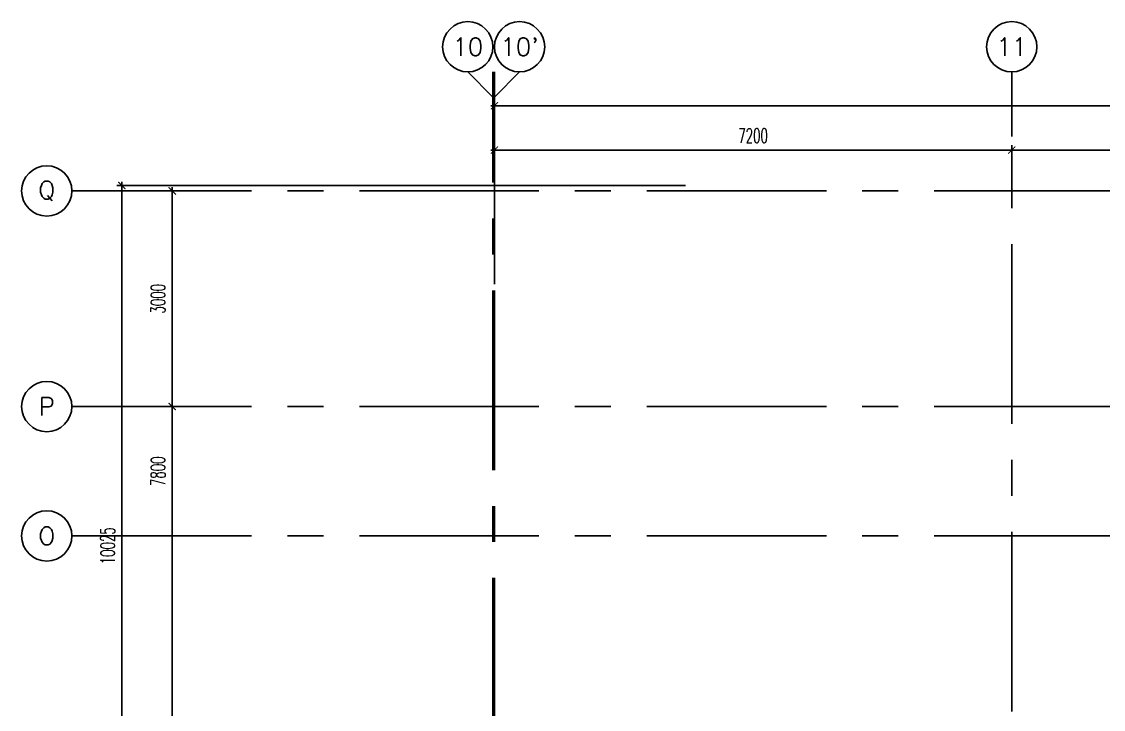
# Model space of a CAD drawing. Extents: x 417866.9 to 417960.2, y 43448 to 43538.2.
# Drawn here: x 417866.92 to 417881.97, y 43528.68 to 43538.25 of the extents above; entities that cross this region are included whole.
import ezdxf
from ezdxf.enums import TextEntityAlignment as Align

# ---------------------------------------------------------------- set-up
doc = ezdxf.new("R2010")
doc.units = 0
doc.header["$MEASUREMENT"] = 0
doc.header["$PDMODE"] = 3
doc.header["$PDSIZE"] = 0.1
doc.linetypes.add('CENTERX2', pattern=[4, 2.5, -0.5, 0.5, -0.5])
doc.layers.get('0').update_dxf_attribs({"color": 11, "linetype": 'CONTINUOUS'})
doc.layers.get('DEFPOINTS').update_dxf_attribs({"color": 11, "linetype": 'CONTINUOUS'})
for name, color, linetype in [('AX', 11, 'CONTINUOUS'), ('AX-CR', 11, 'CONTINUOUS'), ('AX-DIM', 11, 'CONTINUOUS'), ('AX-TXT', 11, 'CONTINUOUS'), ('AXES', 11, 'CENTERX2')]:
    doc.layers.add(name, color=color, linetype=linetype)
doc.styles.add('ROMANS', font='ROMANS.shx', dxfattribs={"width": 0.6})
doc.dimstyles.new('STANDARD in', dxfattribs={"dimtxt": 0.2, "dimasz": 0.1, "dimexe": 0.07, "dimexo": 0.05, "dimgap": 0.1, "dimtad": 1, "dimdec": 0, "dimlfac": 1000, "dimzin": 0, "dimdsep": 46, "dimtxsty": 'ROMANS', "dimblk": 'ARCHTICK', "dimcen": 0.05, "dimdle": 0.05, "dimclrd": 7, "dimclre": 7, "dimclrt": 2, "dimadec": 0, "dimazin": 0, "dimtfac": 1, "dimtdec": 0, "dimtmove": 2, "dimatfit": 3, "dimldrblk": 'ARCHTICK', "dimfxl": 0, "dimtolj": 1, "dimtzin": 0, "dimarcsym": 0})

# ---------------------------------------------------------------- blocks, each defined once
blk = doc.blocks.new('_ARCHTICK')
at = {"color": 0, "linetype": 'ByBlock', "const_width": 0.15}
blk.add_lwpolyline([(-0.5, -0.5), (0.5, 0.5)], dxfattribs=at)
blk = doc.blocks.new('*D136')
at = {"layer": 'AX-DIM', "color": 7, "lineweight": -2}
for p, q in [((417873.497, 43534.597), (417873.497, 43537.15)), ((417948.187, 43524.951), (417948.187, 43537.15)), ((417873.447, 43537.08), (417948.237, 43537.08))]:
    blk.add_line(p, q, dxfattribs=at)
at = {"layer": 'DEFPOINTS', "color": 0}
for p in [(417948.187, 43537.08), (417873.497, 43534.547), (417948.187, 43524.901)]:
    blk.add_point(p, dxfattribs=at)
at = {"layer": 'AX-DIM', "color": 7, "lineweight": -2, "xscale": 0.1, "yscale": 0.1, "zscale": 0.1, "rotation": 180}
blk.add_blockref('_ARCHTICK', (417873.497, 43537.08), dxfattribs=at)
at = {"layer": 'AX-DIM', "color": 7, "lineweight": -2, "xscale": 0.1, "yscale": 0.1, "zscale": 0.1}
blk.add_blockref('_ARCHTICK', (417948.187, 43537.08), dxfattribs=at)
at = {"layer": 'AX-DIM', "color": 2, "insert": (417910.842, 43537.28), "char_height": 0.2, "attachment_point": 5, "style": 'ROMANS'}
blk.add_mtext('\\A1;74690', dxfattribs=at)
blk = doc.blocks.new('*D160')
at = {"layer": 'AX-DIM', "color": 7, "linetype": 'ByBlock', "lineweight": -2}
for p, q in [((417880.647, 43536.462), (417887.947, 43536.462)), ((417880.697, 43536.112), (417880.697, 43536.532)), ((417887.897, 43536.112), (417887.897, 43536.532))]:
    blk.add_line(p, q, dxfattribs=at)
at = {"layer": 'DEFPOINTS', "color": 0, "linetype": 'ByBlock'}
for p in [(417887.897, 43536.462), (417880.697, 43536.062), (417887.897, 43536.062)]:
    blk.add_point(p, dxfattribs=at)
at = {"layer": 'AX-DIM', "color": 7, "linetype": 'ByBlock', "lineweight": -2, "xscale": 0.1, "yscale": 0.1, "zscale": 0.1, "rotation": 180}
blk.add_blockref('_ARCHTICK', (417880.697, 43536.462), dxfattribs=at)
at = {"layer": 'AX-DIM', "color": 7, "linetype": 'ByBlock', "lineweight": -2, "xscale": 0.1, "yscale": 0.1, "zscale": 0.1}
blk.add_blockref('_ARCHTICK', (417887.897, 43536.462), dxfattribs=at)
at = {"layer": 'AX-DIM', "color": 2, "linetype": 'ByBlock', "insert": (417884.297, 43536.662), "char_height": 0.2, "attachment_point": 5, "style": 'ROMANS'}
blk.add_mtext('\\A1;7200', dxfattribs=at)
blk = doc.blocks.new('*D159')
at = {"layer": 'AX-DIM', "color": 7, "linetype": 'ByBlock', "lineweight": -2}
for p, q in [((417873.447, 43536.462), (417880.747, 43536.462)), ((417873.497, 43536.112), (417873.497, 43536.532)), ((417880.697, 43536.112), (417880.697, 43536.532))]:
    blk.add_line(p, q, dxfattribs=at)
at = {"layer": 'DEFPOINTS', "color": 0, "linetype": 'ByBlock'}
for p in [(417880.697, 43536.462), (417873.497, 43536.062), (417880.697, 43536.062)]:
    blk.add_point(p, dxfattribs=at)
at = {"layer": 'AX-DIM', "color": 7, "linetype": 'ByBlock', "lineweight": -2, "xscale": 0.1, "yscale": 0.1, "zscale": 0.1, "rotation": 180}
blk.add_blockref('_ARCHTICK', (417873.497, 43536.462), dxfattribs=at)
at = {"layer": 'AX-DIM', "color": 7, "linetype": 'ByBlock', "lineweight": -2, "xscale": 0.1, "yscale": 0.1, "zscale": 0.1}
blk.add_blockref('_ARCHTICK', (417880.697, 43536.462), dxfattribs=at)
at = {"layer": 'AX-DIM', "color": 2, "linetype": 'ByBlock', "insert": (417877.097, 43536.662), "char_height": 0.2, "attachment_point": 5, "style": 'ROMANS'}
blk.add_mtext('\\A1;7200', dxfattribs=at)
blk = doc.blocks.new('AXU')
at = {"layer": 'AX-CR'}
blk.add_circle((0, 350), 350, dxfattribs=at)
at = {"layer": 'AX-TXT', "style": 'ROMANS'}
blk.add_attdef('AX', text='', height=250, dxfattribs=at).set_placement((0, 350), align=Align.MIDDLE)
blk = doc.blocks.new('AXR')
at = {"layer": 'AX-CR'}
blk.add_circle((350, 0), 350, dxfattribs=at)
at = {"layer": 'AX-TXT', "style": 'ROMANS'}
blk.add_attdef('AX', text='', height=250, dxfattribs=at).set_placement((350, 0), align=Align.MIDDLE)
blk = doc.blocks.new('*D153')
at = {"layer": 'AX-DIM', "color": 7, "linetype": 'ByBlock', "lineweight": -2}
for p, q in [((417876.156, 43535.969), (417868.243, 43535.969)), ((417868.313, 43536.019), (417868.313, 43525.894)), ((417868.963, 43525.944), (417868.243, 43525.944))]:
    blk.add_line(p, q, dxfattribs=at)
at = {"layer": 'DEFPOINTS', "color": 0, "linetype": 'ByBlock'}
for p in [(417876.206, 43535.969), (417868.313, 43525.944), (417869.013, 43525.944)]:
    blk.add_point(p, dxfattribs=at)
at = {"layer": 'AX-DIM', "color": 7, "linetype": 'ByBlock', "lineweight": -2, "xscale": 0.1, "yscale": 0.1, "zscale": 0.1}
for p, rotation in [((417868.313, 43535.969), 90), ((417868.313, 43525.944), 270)]:
    blk.add_blockref('_ARCHTICK', p, dxfattribs=dict(at, rotation=rotation))
at = {"layer": 'AX-DIM', "color": 2, "linetype": 'ByBlock', "insert": (417868.113, 43530.957), "char_height": 0.2, "attachment_point": 5, "rotation": 90, "style": 'ROMANS'}
blk.add_mtext('\\A1;10025', dxfattribs=at)
blk = doc.blocks.new('*D154')
at = {"layer": 'AX-DIM', "color": 7, "lineweight": -2}
for p, q in [((417869.013, 43535.944), (417869.013, 43528.044)), ((417869.363, 43535.894), (417868.943, 43535.894)), ((417869.363, 43528.094), (417868.943, 43528.094))]:
    blk.add_line(p, q, dxfattribs=at)
at = {"layer": 'DEFPOINTS', "color": 0}
for p in [(417869.413, 43535.894), (417869.013, 43528.094), (417869.413, 43528.094)]:
    blk.add_point(p, dxfattribs=at)
at = {"layer": 'AX-DIM', "color": 7, "lineweight": -2, "xscale": 0.1, "yscale": 0.1, "zscale": 0.1}
for p, rotation in [((417869.013, 43535.894), 90), ((417869.013, 43528.094), 270)]:
    blk.add_blockref('_ARCHTICK', p, dxfattribs=dict(at, rotation=rotation))
at = {"layer": 'AX-DIM', "color": 2, "insert": (417868.813, 43531.994), "char_height": 0.2, "attachment_point": 5, "rotation": 90, "style": 'ROMANS'}
blk.add_mtext('\\A1;7800', dxfattribs=at)
blk = doc.blocks.new('*D156')
at = {"layer": 'AX-DIM', "color": 7, "lineweight": -2}
for p, q in [((417869.013, 43535.944), (417869.013, 43532.844)), ((417869.363, 43535.894), (417868.943, 43535.894)), ((417869.363, 43532.894), (417868.943, 43532.894))]:
    blk.add_line(p, q, dxfattribs=at)
at = {"layer": 'DEFPOINTS', "color": 0}
for p in [(417869.413, 43535.894), (417869.013, 43532.894), (417869.413, 43532.894)]:
    blk.add_point(p, dxfattribs=at)
at = {"layer": 'AX-DIM', "color": 7, "lineweight": -2, "xscale": 0.1, "yscale": 0.1, "zscale": 0.1}
for p, rotation in [((417869.013, 43535.894), 90), ((417869.013, 43532.894), 270)]:
    blk.add_blockref('_ARCHTICK', p, dxfattribs=dict(at, rotation=rotation))
at = {"layer": 'AX-DIM', "color": 2, "insert": (417868.813, 43534.394), "char_height": 0.2, "attachment_point": 5, "rotation": 90, "style": 'ROMANS'}
blk.add_mtext('\\A1;3000', dxfattribs=at)

msp = doc.modelspace()

# ---------------------------------------------------------------- linework, layer by layer
at = {"layer": 'AXES'}
for p, q in [((417873.4766, 43537.1991), (417873.1266, 43537.5491)), ((417873.4766, 43460.01), (417873.4766, 43537.5491)), ((417873.4966, 43460.01), (417873.4966, 43537.5491)), ((417873.4966, 43537.1991), (417873.8466, 43537.5491)), ((417880.6966, 43448.6529), (417880.6966, 43537.5491)), ((417867.6171, 43535.8943), (417889.6966, 43535.8943)), ((417867.6171, 43532.8943), (417889.6966, 43532.8943)), ((417867.6171, 43531.0943), (417889.6966, 43531.0943))]:
    msp.add_line(p, q, dxfattribs=at)

# ---------------------------------------------------------------- block references
at = {"layer": 'AX', "xscale": 0.001000000047497451, "yscale": 0.0009999999892897904, "zscale": 0.001}
for p, values in [((417873.1266, 43537.5491), {'AX': '10'}), ((417873.8466, 43537.5491), {'AX': "10'"}), ((417880.6966, 43537.5491), {'AX': '11'})]:
    msp.add_blockref('AXU', p, dxfattribs=at).add_auto_attribs(values)
at = {"layer": 'AXES', "xscale": 0.001000000047497451, "yscale": 0.0009999999892897904, "zscale": 0.001}
for p, values in [((417866.9171, 43535.8943), {'AX': 'Q'}), ((417866.9171, 43532.8943), {'AX': 'P'}), ((417866.9171, 43531.0943), {'AX': 'O'})]:
    msp.add_blockref('AXR', p, dxfattribs=at).add_auto_attribs(values)

# ---------------------------------------------------------------- dimensions: what is measured, and where the dimension line sits
at = {"layer": 'AX-DIM'}
dim = msp.add_linear_dim(base=(417948.1866, 43537.0798), p1=(417873.4966, 43534.5472), p2=(417948.1866, 43524.9014), dimstyle='STANDARD in', dxfattribs=at)
dim.commit()
dim.dimension.update_dxf_attribs({"geometry": '*D136', "text_midpoint": (417910.8416, 43537.2798)})
at = {"layer": 'AX-DIM', "color": 1, "linetype": 'ByBlock'}
for base, p1, p2, picture, middle in [((417880.6966, 43536.4616), (417873.4966, 43536.0616), (417880.6966, 43536.0616), '*D159', (417877.0966, 43536.6616)), ((417887.8966, 43536.4616), (417880.6966, 43536.0616), (417887.8966, 43536.0616), '*D160', (417884.2966, 43536.6616))]:
    dim = msp.add_linear_dim(base=base, p1=p1, p2=p2, dimstyle='STANDARD in', dxfattribs=at)
    dim.commit()
    dim.dimension.update_dxf_attribs({"geometry": picture, "text_midpoint": middle})
at = {"layer": 'AX-DIM', "linetype": 'ByBlock'}
dim = msp.add_linear_dim(base=(417868.3128, 43525.9443), p1=(417876.2058, 43535.9693), p2=(417869.0128, 43525.9443), angle=270, dimstyle='STANDARD in', dxfattribs=at)
dim.commit()
dim.dimension.update_dxf_attribs({"geometry": '*D153', "text_midpoint": (417868.1128, 43530.9568)})
at = {"layer": 'AX-DIM', "color": 6}
for base, p2, picture, middle in [((417869.0128, 43528.0943), (417869.4128, 43528.0943), '*D154', (417868.8128, 43531.9943)), ((417869.0128, 43532.8943), (417869.4128, 43532.8943), '*D156', (417868.8128, 43534.3943))]:
    dim = msp.add_linear_dim(base=base, p1=(417869.4128, 43535.8943), p2=p2, angle=270, dimstyle='STANDARD in', dxfattribs=at)
    dim.commit()
    dim.dimension.update_dxf_attribs({"geometry": picture, "text_midpoint": middle})

doc.saveas('drawing.dxf')
